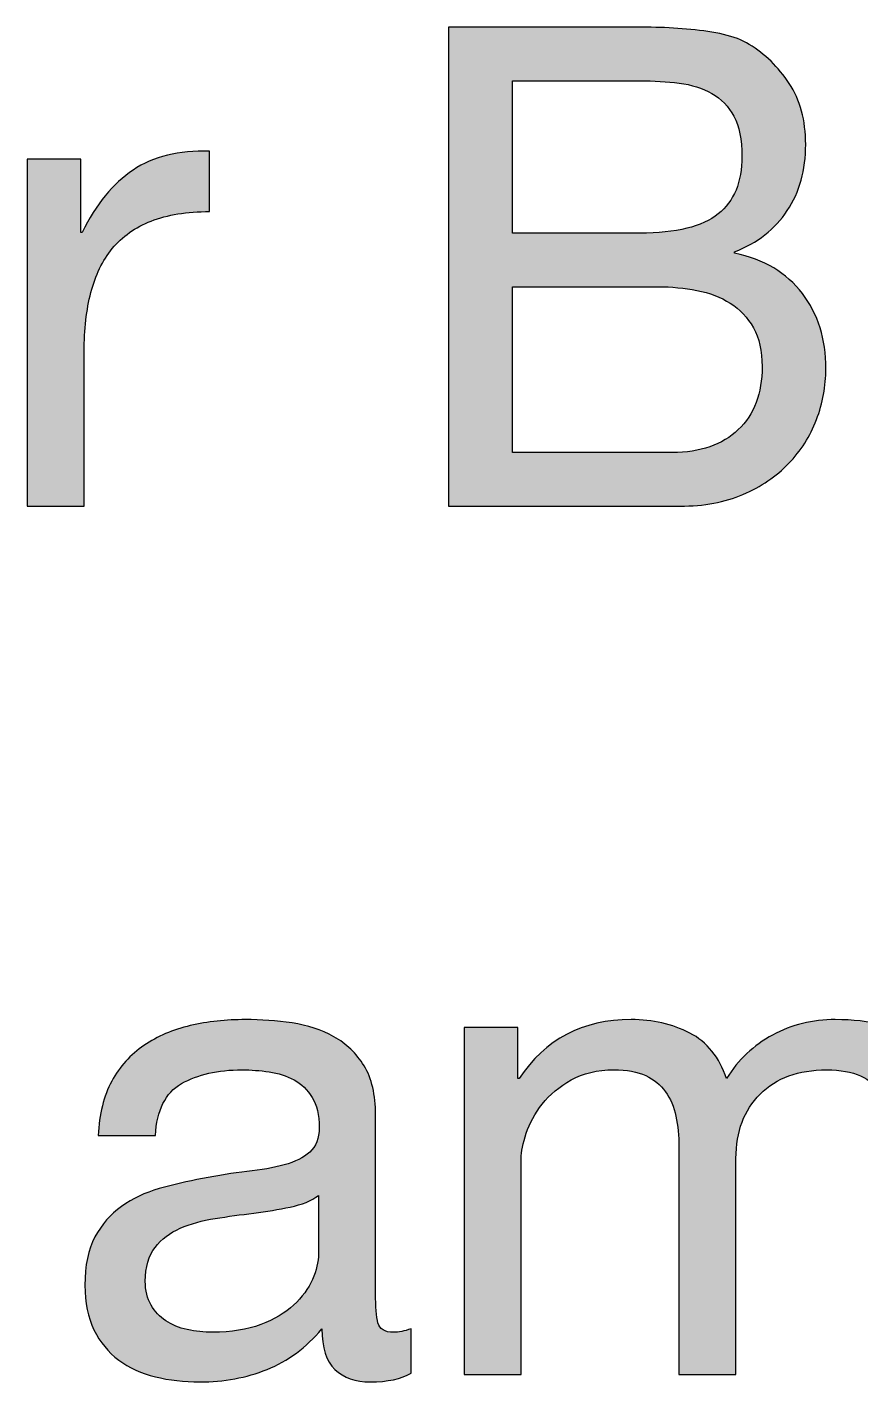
# Paper-space layout 'A3mask (portrait)' of a CAD drawing. Extents: x 0 to 277, y 0 to 394.
# Drawn here: x 198.042 to 200.55, y 28.99 to 33.067 of the extents above; entities that cross this region are included whole.
import ezdxf
from ezdxf.enums import TextEntityAlignment as Align

# ---------------------------------------------------------------- set-up
doc = ezdxf.new("R2010")
doc.units = 0
doc.layers.get('0').update_dxf_attribs({"linetype": 'CONTINUOUS'})
doc.layers.get('Defpoints').update_dxf_attribs({"linetype": 'CONTINUOUS'})
doc.layers.add('JPP_Mask', color=7, linetype='CONTINUOUS')
doc.styles.add('JPP', font='arial.ttf')

# ---------------------------------------------------------------- blocks, each defined once
blk = doc.blocks.new('A3mask (portrait)')
at = {"true_color": 0x004a91}
h = blk.add_hatch(color=154, dxfattribs=at)
edge = h.paths.add_edge_path(flags=16)
edge.add_spline(control_points=[(199.9822, 31.7867), (200.0671, 31.7867), (200.1334, 31.8096), (200.1812, 31.8554), (200.229, 31.9011), (200.2528, 31.9644), (200.2528, 32.0451), (200.2528, 32.0922), (200.244, 32.1312), (200.2266, 32.1622), (200.209, 32.1931), (200.1858, 32.2177), (200.1568, 32.2359), (200.1278, 32.2541), (200.0947, 32.2668), (200.0569, 32.2743), (200.0193, 32.2816), (199.9803, 32.2853), (199.94, 32.2853), (199.94, 32.2853), (199.5018, 32.2853), (199.5018, 32.2853), (199.5018, 32.2853), (199.5018, 31.7867), (199.5018, 31.7867), (199.5018, 31.7867), (199.9822, 31.7867), (199.9822, 31.7867)], knot_values=[0, 0, 0, 0, 1, 1, 1, 2, 2, 2, 3, 3, 3, 4, 4, 4, 5, 5, 5, 6, 6, 6, 7, 7, 7, 8, 8, 8, 9, 9, 9, 9], degree=3, periodic=0)
edge = h.paths.add_edge_path(flags=16)
edge.add_spline(control_points=[(199.8854, 32.4468), (199.9945, 32.4468), (200.0729, 32.466), (200.1206, 32.5044), (200.1682, 32.5427), (200.1923, 32.6003), (200.1923, 32.677), (200.1923, 32.7281), (200.1842, 32.7685), (200.168, 32.7981), (200.1517, 32.8277), (200.1297, 32.8506), (200.1014, 32.8668), (200.0731, 32.8829), (200.0404, 32.8933), (200.0035, 32.8981), (199.9664, 32.9027), (199.927, 32.9052), (199.8854, 32.9052), (199.8854, 32.9052), (199.5018, 32.9052), (199.5018, 32.9052), (199.5018, 32.9052), (199.5018, 32.4468), (199.5018, 32.4468), (199.5018, 32.4468), (199.8854, 32.4468), (199.8854, 32.4468)], knot_values=[0, 0, 0, 0, 1, 1, 1, 2, 2, 2, 3, 3, 3, 4, 4, 4, 5, 5, 5, 6, 6, 6, 7, 7, 7, 8, 8, 8, 9, 9, 9, 9], degree=3, periodic=0)
edge = h.paths.add_edge_path()
edge.add_spline(control_points=[(199.8328, 33.0666), (199.8639, 33.0666), (199.897, 33.0662), (199.9328, 33.0657), (199.9685, 33.065), (200.0037, 33.0629), (200.0388, 33.0595), (200.0738, 33.0562), (200.1065, 33.0512), (200.1366, 33.0444), (200.167, 33.0377), (200.1928, 33.0276), (200.2143, 33.0142), (200.2614, 32.9859), (200.3016, 32.9468), (200.3345, 32.897), (200.3674, 32.8473), (200.3839, 32.7861), (200.3839, 32.7133), (200.3839, 32.6366), (200.3656, 32.5703), (200.3285, 32.5144), (200.2914, 32.4587), (200.2387, 32.4173), (200.17, 32.3904), (200.17, 32.3904), (200.17, 32.3863), (200.17, 32.3863), (200.2589, 32.3674), (200.3268, 32.327), (200.3739, 32.2651), (200.421, 32.2032), (200.4447, 32.1279), (200.4447, 32.0391), (200.4447, 31.9865), (200.4352, 31.9354), (200.4164, 31.8856), (200.3973, 31.8358), (200.3695, 31.7917), (200.3324, 31.7533), (200.2955, 31.715), (200.2498, 31.6841), (200.1953, 31.6605), (200.1408, 31.6369), (200.0777, 31.6252), (200.0065, 31.6252), (200.0065, 31.6252), (199.31, 31.6252), (199.31, 31.6252), (199.31, 31.6252), (199.31, 33.0666), (199.31, 33.0666), (199.31, 33.0666), (199.8328, 33.0666), (199.8328, 33.0666)], knot_values=[0, 0, 0, 0, 1, 1, 1, 2, 2, 2, 3, 3, 3, 4, 4, 4, 5, 5, 5, 6, 6, 6, 7, 7, 7, 8, 8, 8, 9, 9, 9, 10, 10, 10, 11, 11, 11, 12, 12, 12, 13, 13, 13, 14, 14, 14, 15, 15, 15, 16, 16, 16, 17, 17, 17, 18, 18, 18, 18], degree=3, periodic=0)
h = blk.add_hatch(color=154, dxfattribs=at)
edge = h.paths.add_edge_path()
edge.add_spline(control_points=[(198.234, 32.2681), (198.2474, 32.32), (198.269, 32.364), (198.2985, 32.4004)], knot_values=[7, 7, 7, 7, 8, 8, 8, 8], degree=3, periodic=0)
edge.add_spline(control_points=[(198.2985, 32.4004), (198.3282, 32.4367), (198.3671, 32.4643), (198.4156, 32.4831)], knot_values=[6, 6, 6, 6, 7, 7, 7, 7], degree=3, periodic=0)
edge.add_spline(control_points=[(198.4156, 32.4831), (198.4641, 32.502), (198.5225, 32.5114), (198.5912, 32.5114)], knot_values=[5, 5, 5, 5, 6, 6, 6, 6], degree=3, periodic=0)
edge.add_spline(control_points=[(198.5912, 32.5114), (198.5912, 32.5114), (198.5912, 32.6932), (198.5912, 32.6932), (198.4984, 32.6958), (198.4216, 32.677), (198.3611, 32.6366)], knot_values=[3, 3, 3, 3, 4, 4, 4, 5, 5, 5, 5], degree=3, periodic=0)
edge.add_spline(control_points=[(198.3611, 32.6366), (198.3006, 32.5962), (198.2493, 32.5337), (198.2078, 32.4488)], knot_values=[2, 2, 2, 2, 3, 3, 3, 3], degree=3, periodic=0)
edge.add_spline(control_points=[(198.2078, 32.4488), (198.2078, 32.4488), (198.2036, 32.4488), (198.2036, 32.4488)], knot_values=[1.00001, 1.00001, 1.00001, 1.00001, 2, 2, 2, 2], degree=3, periodic=0)
edge.add_spline(control_points=[(198.2036, 32.4488), (198.2036, 32.4488), (198.2036, 32.5038), (198.2036, 32.5589)], knot_values=[0.5, 0.5, 0.5, 0.5, 1, 1, 1, 1], degree=3, periodic=0)
edge.add_spline(control_points=[(198.2036, 32.5589), (198.2036, 32.6139), (198.2036, 32.6689), (198.2036, 32.6689), (198.2036, 32.6689), (198.1935, 32.6689), (198.1784, 32.6689)], knot_values=[12.749965, 12.749965, 12.749965, 12.749965, 13.249965, 13.249965, 13.249965, 13.5, 13.5, 13.5, 13.5], degree=3, periodic=0)
edge.add_spline(control_points=[(198.1784, 32.6689), (198.1632, 32.6689), (198.1431, 32.6689), (198.1229, 32.6689)], knot_values=[12.49997, 12.49997, 12.49997, 12.49997, 12.749965, 12.749965, 12.749965, 12.749965], degree=3, periodic=0)
edge.add_spline(control_points=[(198.1229, 32.6689), (198.1128, 32.6689), (198.1027, 32.6689), (198.0932, 32.6689)], knot_values=[12.374973, 12.374973, 12.374973, 12.374973, 12.49997, 12.49997, 12.49997, 12.49997], degree=3, periodic=0)
edge.add_spline(control_points=[(198.0932, 32.6689), (198.0838, 32.6689), (198.075, 32.6689), (198.0674, 32.6689)], knot_values=[12.249975, 12.249975, 12.249975, 12.249975, 12.374973, 12.374973, 12.374973, 12.374973], degree=3, periodic=0)
edge.add_spline(control_points=[(198.0674, 32.6689), (198.0636, 32.6689), (198.0601, 32.6689), (198.0571, 32.6689)], knot_values=[12.187476, 12.187476, 12.187476, 12.187476, 12.249975, 12.249975, 12.249975, 12.249975], degree=3, periodic=0)
edge.add_spline(control_points=[(198.0571, 32.6689), (198.054, 32.6689), (198.0513, 32.6689), (198.0491, 32.6689)], knot_values=[12.124977, 12.124977, 12.124977, 12.124977, 12.187476, 12.187476, 12.187476, 12.187476], degree=3, periodic=0)
edge.add_spline(control_points=[(198.0491, 32.6689), (198.048, 32.6689), (198.047, 32.6689), (198.0462, 32.6689)], knot_values=[12.093728, 12.093728, 12.093728, 12.093728, 12.124977, 12.124977, 12.124977, 12.124977], degree=3, periodic=0)
edge.add_spline(control_points=[(198.0422, 32.6689), (198.0422, 32.6689), (198.0422, 32.6689), (198.0422, 32.6689), (198.0422, 32.6689), (198.0422, 32.6689), (198.0422, 32.6689)], knot_values=[11.99998, 11.99998, 11.99998, 11.99998, 12.001425, 12.001425, 12.001425, 12.001445, 12.001445, 12.001445, 12.001445], degree=3, periodic=0)
edge.add_spline(control_points=[(198.0422, 32.6689), (198.0422, 32.6689), (198.0422, 32.408), (198.0422, 32.147)], knot_values=[11.49999, 11.49999, 11.49999, 11.49999, 11.99998, 11.99998, 11.99998, 11.99998], degree=3, periodic=0)
edge.add_spline(control_points=[(198.0422, 32.147), (198.0422, 31.8861), (198.0422, 31.6252), (198.0422, 31.6252), (198.0422, 31.6252), (198.0422, 31.6252), (198.0422, 31.6252)], knot_values=[10.999023, 10.999023, 10.999023, 10.999023, 11.499013, 11.499013, 11.499013, 11.49999, 11.49999, 11.49999, 11.49999], degree=3, periodic=0)
edge.add_spline(control_points=[(198.0464, 31.6252), (198.0473, 31.6252), (198.0484, 31.6252), (198.0495, 31.6252)], knot_values=[10.875003, 10.875003, 10.875003, 10.875003, 10.906252, 10.906252, 10.906252, 10.906252], degree=3, periodic=0)
edge.add_spline(control_points=[(198.0495, 31.6252), (198.0519, 31.6252), (198.0547, 31.6252), (198.058, 31.6252)], knot_values=[10.812504, 10.812504, 10.812504, 10.812504, 10.875003, 10.875003, 10.875003, 10.875003], degree=3, periodic=0)
edge.add_spline(control_points=[(198.058, 31.6252), (198.0613, 31.6252), (198.065, 31.6252), (198.069, 31.6252)], knot_values=[10.750005, 10.750005, 10.750005, 10.750005, 10.812504, 10.812504, 10.812504, 10.812504], degree=3, periodic=0)
edge.add_spline(control_points=[(198.069, 31.6252), (198.077, 31.6252), (198.0864, 31.6252), (198.0965, 31.6252)], knot_values=[10.625008, 10.625008, 10.625008, 10.625008, 10.750005, 10.750005, 10.750005, 10.750005], degree=3, periodic=0)
edge.add_spline(control_points=[(198.0965, 31.6252), (198.1065, 31.6252), (198.1173, 31.6252), (198.128, 31.6252)], knot_values=[10.50001, 10.50001, 10.50001, 10.50001, 10.625008, 10.625008, 10.625008, 10.625008], degree=3, periodic=0)
edge.add_spline(control_points=[(198.128, 31.6252), (198.1494, 31.6252), (198.1709, 31.6252), (198.187, 31.6252)], knot_values=[10.250015, 10.250015, 10.250015, 10.250015, 10.50001, 10.50001, 10.50001, 10.50001], degree=3, periodic=0)
edge.add_spline(control_points=[(198.187, 31.6252), (198.2031, 31.6252), (198.2138, 31.6252), (198.2138, 31.6252), (198.2138, 31.6252), (198.2138, 31.6252), (198.2138, 31.6252)], knot_values=[9.999532, 9.999532, 9.999532, 9.999532, 10.249547, 10.249547, 10.249547, 10.250015, 10.250015, 10.250015, 10.250015], degree=3, periodic=0)
edge.add_spline(control_points=[(198.2138, 31.6281), (198.2138, 31.6288), (198.2138, 31.6295), (198.2138, 31.6304)], knot_values=[9.937521, 9.937521, 9.937521, 9.937521, 9.953146, 9.953146, 9.953146, 9.953146], degree=3, periodic=0)
edge.add_spline(control_points=[(198.2138, 31.6304), (198.2138, 31.6321), (198.2138, 31.6342), (198.2138, 31.6366)], knot_values=[9.906272, 9.906272, 9.906272, 9.906272, 9.937521, 9.937521, 9.937521, 9.937521], degree=3, periodic=0)
edge.add_spline(control_points=[(198.2138, 31.6366), (198.2138, 31.6391), (198.2138, 31.6419), (198.2138, 31.6451)], knot_values=[9.875022, 9.875022, 9.875022, 9.875022, 9.906272, 9.906272, 9.906272, 9.906272], degree=3, periodic=0)
edge.add_spline(control_points=[(198.2138, 31.6451), (198.2138, 31.6515), (198.2138, 31.6592), (198.2138, 31.668)], knot_values=[9.812524, 9.812524, 9.812524, 9.812524, 9.875022, 9.875022, 9.875022, 9.875022], degree=3, periodic=0)
edge.add_spline(control_points=[(198.2138, 31.668), (198.2138, 31.6768), (198.2138, 31.6868), (198.2138, 31.6977)], knot_values=[9.750025, 9.750025, 9.750025, 9.750025, 9.812524, 9.812524, 9.812524, 9.812524], degree=3, periodic=0)
edge.add_spline(control_points=[(198.2138, 31.6977), (198.2138, 31.7195), (198.2138, 31.7449), (198.2138, 31.7721)], knot_values=[9.625027, 9.625027, 9.625027, 9.625027, 9.750025, 9.750025, 9.750025, 9.750025], degree=3, periodic=0)
edge.add_spline(control_points=[(198.2138, 31.7721), (198.2138, 31.7993), (198.2138, 31.8283), (198.2138, 31.8573)], knot_values=[9.50003, 9.50003, 9.50003, 9.50003, 9.625027, 9.625027, 9.625027, 9.625027], degree=3, periodic=0)
edge.add_spline(control_points=[(198.2138, 31.8573), (198.2138, 31.9154), (198.2138, 31.9734), (198.2138, 32.0169)], knot_values=[9.250035, 9.250035, 9.250035, 9.250035, 9.50003, 9.50003, 9.50003, 9.50003], degree=3, periodic=0)
edge.add_spline(control_points=[(198.2138, 32.0169), (198.2138, 32.0605), (198.2138, 32.0895), (198.2138, 32.0895), (198.2138, 32.1568), (198.2205, 32.2164), (198.234, 32.2681)], knot_values=[8, 8, 8, 8, 8.250035, 8.250035, 8.250035, 9.250035, 9.250035, 9.250035, 9.250035], degree=3, periodic=0)
h = blk.add_hatch(color=154, dxfattribs=at)
edge = h.paths.add_edge_path(flags=16)
edge.add_spline(control_points=[(198.8338, 29.5163), (198.7988, 29.5089), (198.7621, 29.5029), (198.7236, 29.498), (198.6854, 29.4934), (198.6466, 29.488), (198.6077, 29.482), (198.5687, 29.476), (198.5337, 29.466), (198.5026, 29.4525), (198.4717, 29.4391), (198.4465, 29.4201), (198.427, 29.395), (198.4075, 29.3702), (198.3977, 29.3361), (198.3977, 29.2932), (198.3977, 29.2649), (198.4033, 29.241), (198.4149, 29.2215), (198.4263, 29.202), (198.4411, 29.1863), (198.4592, 29.174), (198.4775, 29.1619), (198.4989, 29.1531), (198.5239, 29.1478), (198.5487, 29.1424), (198.574, 29.1396), (198.5995, 29.1396), (198.6561, 29.1396), (198.7046, 29.1475), (198.745, 29.1628), (198.7853, 29.1784), (198.8183, 29.1979), (198.8438, 29.2215), (198.8693, 29.2449), (198.8883, 29.2707), (198.9004, 29.2983), (198.9124, 29.3257), (198.9185, 29.3516), (198.9185, 29.376), (198.9185, 29.376), (198.9185, 29.5516), (198.9185, 29.5516), (198.8969, 29.5353), (198.8688, 29.5235), (198.8338, 29.5163)], knot_values=[0, 0, 0, 0, 1, 1, 1, 2, 2, 2, 3, 3, 3, 4, 4, 4, 5, 5, 5, 6, 6, 6, 7, 7, 7, 8, 8, 8, 9, 9, 9, 10, 10, 10, 11, 11, 11, 12, 12, 12, 13, 13, 13, 14, 14, 14, 15, 15, 15, 15], degree=3, periodic=0)
edge = h.paths.add_edge_path()
edge.add_spline(control_points=[(199.0741, 28.9903), (199.0296, 28.9903), (198.9943, 29.0028), (198.9681, 29.0276), (198.9417, 29.0527), (198.9287, 29.0932), (198.9287, 29.1498), (198.8816, 29.0932), (198.8266, 29.0527), (198.764, 29.0276), (198.7016, 29.0028), (198.6339, 28.9903), (198.5613, 28.9903), (198.5142, 28.9903), (198.4696, 28.9954), (198.4279, 29.0056), (198.3861, 29.0155), (198.3495, 29.0325), (198.318, 29.0559), (198.2862, 29.0796), (198.2614, 29.1097), (198.2433, 29.1468), (198.2252, 29.1837), (198.2159, 29.2285), (198.2159, 29.2811), (198.2159, 29.3403), (198.2261, 29.3887), (198.2463, 29.4263), (198.2665, 29.4641), (198.2929, 29.4947), (198.3261, 29.5182), (198.359, 29.5418), (198.3966, 29.5597), (198.439, 29.5717), (198.4815, 29.5838), (198.5249, 29.594), (198.5694, 29.6021), (198.6165, 29.6114), (198.6612, 29.6186), (198.7035, 29.6232), (198.7459, 29.6279), (198.7832, 29.6346), (198.8155, 29.6434), (198.848, 29.6522), (198.8735, 29.665), (198.8923, 29.6817), (198.911, 29.6986), (198.9206, 29.7232), (198.9206, 29.7555), (198.9206, 29.793), (198.9136, 29.8234), (198.8994, 29.8464), (198.8853, 29.8691), (198.867, 29.8867), (198.8449, 29.8988), (198.8227, 29.9109), (198.7976, 29.919), (198.7703, 29.9231), (198.7426, 29.9271), (198.7153, 29.9292), (198.6884, 29.9292), (198.6158, 29.9292), (198.5552, 29.9153), (198.5068, 29.8877), (198.4583, 29.8601), (198.4321, 29.8079), (198.4279, 29.7313), (198.4279, 29.7313), (198.2563, 29.7313), (198.2563, 29.7313), (198.259, 29.7958), (198.2725, 29.8503), (198.2968, 29.8948), (198.321, 29.9392), (198.3532, 29.9751), (198.3936, 30.0027), (198.4339, 30.0303), (198.4806, 30.0503), (198.533, 30.0623), (198.5854, 30.0744), (198.6406, 30.0804), (198.6986, 30.0804), (198.7457, 30.0804), (198.7923, 30.0772), (198.8389, 30.0704), (198.8853, 30.0637), (198.9273, 30.0498), (198.9651, 30.0289), (199.0027, 30.008), (199.0328, 29.9788), (199.0558, 29.9412), (199.0787, 29.9034), (199.0901, 29.8545), (199.0901, 29.7937), (199.0901, 29.7937), (199.0901, 29.2568), (199.0901, 29.2568), (199.0901, 29.2164), (199.0924, 29.1867), (199.0973, 29.1679), (199.1019, 29.1491), (199.1177, 29.1396), (199.1446, 29.1396), (199.1595, 29.1396), (199.1769, 29.1431), (199.197, 29.1498), (199.197, 29.1498), (199.197, 29.0165), (199.197, 29.0165), (199.1676, 28.9991), (199.1265, 28.9903), (199.0741, 28.9903)], knot_values=[0, 0, 0, 0, 1, 1, 1, 2, 2, 2, 3, 3, 3, 4, 4, 4, 5, 5, 5, 6, 6, 6, 7, 7, 7, 8, 8, 8, 9, 9, 9, 10, 10, 10, 11, 11, 11, 12, 12, 12, 13, 13, 13, 14, 14, 14, 15, 15, 15, 16, 16, 16, 17, 17, 17, 18, 18, 18, 19, 19, 19, 20, 20, 20, 21, 21, 21, 22, 22, 22, 23, 23, 23, 24, 24, 24, 25, 25, 25, 26, 26, 26, 27, 27, 27, 28, 28, 28, 29, 29, 29, 30, 30, 30, 31, 31, 31, 32, 32, 32, 33, 33, 33, 34, 34, 34, 35, 35, 35, 36, 36, 36, 37, 37, 37, 37], degree=3, periodic=0)
h = blk.add_hatch(color=154, dxfattribs=at)
edge = h.paths.add_edge_path()
edge.add_spline(control_points=[(199.5433, 29.7383), (199.5535, 29.7687), (199.5695, 29.7979), (199.5918, 29.8262), (199.6141, 29.8545), (199.6431, 29.8786), (199.6786, 29.8988)], knot_values=[28, 28, 28, 28, 29, 29, 29, 30, 30, 30, 30], degree=3, periodic=0)
edge.add_spline(control_points=[(199.6786, 29.8988), (199.7143, 29.919), (199.7569, 29.9292), (199.8068, 29.9292)], knot_values=[27, 27, 27, 27, 28, 28, 28, 28], degree=3, periodic=0)
edge.add_spline(control_points=[(199.8068, 29.9292), (199.8458, 29.9292), (199.8778, 29.9234), (199.9026, 29.912)], knot_values=[26, 26, 26, 26, 27, 27, 27, 27], degree=3, periodic=0)
edge.add_spline(control_points=[(199.9026, 29.912), (199.9277, 29.9004), (199.9474, 29.8844), (199.9622, 29.8635), (199.9771, 29.8427), (199.9875, 29.8181), (199.9935, 29.7898), (199.9996, 29.7615), (200.0026, 29.7306), (200.0026, 29.697)], knot_values=[23, 23, 23, 23, 24, 24, 24, 25, 25, 25, 26, 26, 26, 26], degree=3, periodic=0)
edge.add_spline(control_points=[(200.0026, 29.697), (200.0026, 29.697), (200.0026, 29.0125), (200.0026, 29.0125), (200.0026, 29.0125), (200.0455, 29.0125), (200.0884, 29.0125)], knot_values=[21.5, 21.5, 21.5, 21.5, 22.5, 22.5, 22.5, 23, 23, 23, 23], degree=3, periodic=0)
edge.add_spline(control_points=[(200.0884, 29.0125), (200.1313, 29.0125), (200.1742, 29.0125), (200.1742, 29.0125), (200.1742, 29.0125), (200.1742, 29.1751), (200.1742, 29.3376)], knot_values=[20.5, 20.5, 20.5, 20.5, 21, 21, 21, 21.5, 21.5, 21.5, 21.5], degree=3, periodic=0)
edge.add_spline(control_points=[(200.1742, 29.3376), (200.1742, 29.5001), (200.1742, 29.6627), (200.1742, 29.6627), (200.1742, 29.7434), (200.1986, 29.8079), (200.247, 29.8563)], knot_values=[19, 19, 19, 19, 19.5, 19.5, 19.5, 20.5, 20.5, 20.5, 20.5], degree=3, periodic=0)
edge.add_spline(control_points=[(200.247, 29.8563), (200.2953, 29.9048), (200.3621, 29.9292), (200.4468, 29.9292)], knot_values=[18, 18, 18, 18, 19, 19, 19, 19], degree=3, periodic=0)
edge.add_spline(control_points=[(200.4468, 29.9292), (200.4885, 29.9292), (200.5226, 29.9231), (200.5488, 29.9109)], knot_values=[17, 17, 17, 17, 18, 18, 18, 18], degree=3, periodic=0)
edge.add_spline(control_points=[(200.5488, 29.9109), (200.575, 29.8988), (200.5954, 29.8823), (200.6103, 29.8614), (200.6251, 29.8406), (200.6353, 29.816), (200.6407, 29.7877), (200.646, 29.7594), (200.6488, 29.7292), (200.6488, 29.697)], knot_values=[14, 14, 14, 14, 15, 15, 15, 16, 16, 16, 17, 17, 17, 17], degree=3, periodic=0)
edge.add_spline(control_points=[(200.6488, 29.697), (200.6488, 29.697), (200.6488, 29.0125), (200.6488, 29.0125), (200.6488, 29.0125), (200.6916, 29.0125), (200.7345, 29.0125)], knot_values=[12.5, 12.5, 12.5, 12.5, 13.5, 13.5, 13.5, 14, 14, 14, 14], degree=3, periodic=0)
edge.add_spline(control_points=[(200.7345, 29.0125), (200.7773, 29.0125), (200.8202, 29.0125), (200.8202, 29.0125), (200.8202, 29.0125), (200.8202, 29.2038), (200.8202, 29.3951)], knot_values=[11.5, 11.5, 11.5, 11.5, 12, 12, 12, 12.5, 12.5, 12.5, 12.5], degree=3, periodic=0)
edge.add_spline(control_points=[(200.8202, 29.3951), (200.8202, 29.5864), (200.8202, 29.7777), (200.8202, 29.7777), (200.8202, 29.8315), (200.8118, 29.8777), (200.7951, 29.916)], knot_values=[10, 10, 10, 10, 10.5, 10.5, 10.5, 11.5, 11.5, 11.5, 11.5], degree=3, periodic=0)
edge.add_spline(control_points=[(200.7951, 29.916), (200.7782, 29.9542), (200.7548, 29.9855), (200.7244, 30.0099)], knot_values=[9, 9, 9, 9, 10, 10, 10, 10], degree=3, periodic=0)
edge.add_spline(control_points=[(200.7244, 30.0099), (200.694, 30.034), (200.6578, 30.0519), (200.6154, 30.0632)], knot_values=[8, 8, 8, 8, 9, 9, 9, 9], degree=3, periodic=0)
edge.add_spline(control_points=[(200.6154, 30.0632), (200.5729, 30.0748), (200.5256, 30.0804), (200.473, 30.0804)], knot_values=[7, 7, 7, 7, 8, 8, 8, 8], degree=3, periodic=0)
edge.add_spline(control_points=[(200.473, 30.0804), (200.4043, 30.0804), (200.3415, 30.0651), (200.2844, 30.034)], knot_values=[6, 6, 6, 6, 7, 7, 7, 7], degree=3, periodic=0)
edge.add_spline(control_points=[(200.2844, 30.034), (200.2271, 30.0032), (200.1809, 29.9593), (200.1459, 29.9027)], knot_values=[5, 5, 5, 5, 6, 6, 6, 6], degree=3, periodic=0)
edge.add_spline(control_points=[(200.1459, 29.9027), (200.1243, 29.9674), (200.0875, 30.0131), (200.0351, 30.04)], knot_values=[4, 4, 4, 4, 5, 5, 5, 5], degree=3, periodic=0)
edge.add_spline(control_points=[(200.0351, 30.04), (199.9824, 30.067), (199.9239, 30.0804), (199.8592, 30.0804)], knot_values=[3, 3, 3, 3, 4, 4, 4, 4], degree=3, periodic=0)
edge.add_spline(control_points=[(199.8592, 30.0804), (199.7126, 30.0804), (199.6002, 30.0213), (199.5222, 29.9027)], knot_values=[2, 2, 2, 2, 3, 3, 3, 3], degree=3, periodic=0)
edge.add_spline(control_points=[(199.518, 29.9027), (199.518, 29.9027), (199.518, 29.9411), (199.518, 29.9795)], knot_values=[0.5, 0.5, 0.5, 0.5, 1, 1, 1, 1], degree=3, periodic=0)
edge.add_spline(control_points=[(199.518, 29.9795), (199.518, 30.0179), (199.518, 30.0563), (199.518, 30.0563), (199.518, 30.0563), (199.508, 30.0563), (199.4928, 30.0563)], knot_values=[34.749965, 34.749965, 34.749965, 34.749965, 35.249965, 35.249965, 35.249965, 35.5, 35.5, 35.5, 35.5], degree=3, periodic=0)
edge.add_spline(control_points=[(199.4928, 30.0563), (199.4777, 30.0563), (199.4575, 30.0563), (199.4373, 30.0563)], knot_values=[34.49997, 34.49997, 34.49997, 34.49997, 34.749965, 34.749965, 34.749965, 34.749965], degree=3, periodic=0)
edge.add_spline(control_points=[(199.4373, 30.0563), (199.4272, 30.0563), (199.4171, 30.0563), (199.4077, 30.0563)], knot_values=[34.374972, 34.374972, 34.374972, 34.374972, 34.49997, 34.49997, 34.49997, 34.49997], degree=3, periodic=0)
edge.add_spline(control_points=[(199.4077, 30.0563), (199.3982, 30.0563), (199.3894, 30.0563), (199.3818, 30.0563)], knot_values=[34.249975, 34.249975, 34.249975, 34.249975, 34.374973, 34.374973, 34.374973, 34.374973], degree=3, periodic=0)
edge.add_spline(control_points=[(199.3818, 30.0563), (199.378, 30.0563), (199.3746, 30.0563), (199.3715, 30.0563)], knot_values=[34.187476, 34.187476, 34.187476, 34.187476, 34.249975, 34.249975, 34.249975, 34.249975], degree=3, periodic=0)
edge.add_spline(control_points=[(199.3715, 30.0563), (199.3684, 30.0563), (199.3658, 30.0563), (199.3635, 30.0563)], knot_values=[34.124977, 34.124977, 34.124977, 34.124977, 34.187476, 34.187476, 34.187476, 34.187476], degree=3, periodic=0)
edge.add_spline(control_points=[(199.3566, 30.0563), (199.3566, 30.0563), (199.3566, 30.0563), (199.3566, 30.0563), (199.3566, 30.0563), (199.3566, 30.0563), (199.3566, 30.0563)], knot_values=[33.99998, 33.99998, 33.99998, 33.99998, 34.001425, 34.001425, 34.001425, 34.001445, 34.001445, 34.001445, 34.001445], degree=3, periodic=0)
edge.add_spline(control_points=[(199.3566, 30.0563), (199.3566, 30.0563), (199.3566, 29.7953), (199.3566, 29.5344)], knot_values=[33.49999, 33.49999, 33.49999, 33.49999, 33.99998, 33.99998, 33.99998, 33.99998], degree=3, periodic=0)
edge.add_spline(control_points=[(199.3566, 29.5344), (199.3566, 29.2735), (199.3566, 29.0125), (199.3566, 29.0125), (199.3566, 29.0125), (199.3566, 29.0125), (199.3566, 29.0125)], knot_values=[32.999023, 32.999023, 32.999023, 32.999023, 33.499013, 33.499013, 33.499013, 33.49999, 33.49999, 33.49999, 33.49999], degree=3, periodic=0)
edge.add_spline(control_points=[(199.3609, 29.0125), (199.3618, 29.0125), (199.3628, 29.0125), (199.364, 29.0125)], knot_values=[32.875002, 32.875002, 32.875002, 32.875002, 32.906252, 32.906252, 32.906252, 32.906252], degree=3, periodic=0)
edge.add_spline(control_points=[(199.364, 29.0125), (199.3663, 29.0125), (199.3692, 29.0125), (199.3724, 29.0125)], knot_values=[32.812504, 32.812504, 32.812504, 32.812504, 32.875002, 32.875002, 32.875002, 32.875002], degree=3, periodic=0)
edge.add_spline(control_points=[(199.3724, 29.0125), (199.3757, 29.0125), (199.3794, 29.0125), (199.3834, 29.0125)], knot_values=[32.750005, 32.750005, 32.750005, 32.750005, 32.812504, 32.812504, 32.812504, 32.812504], degree=3, periodic=0)
edge.add_spline(control_points=[(199.3834, 29.0125), (199.3915, 29.0125), (199.4009, 29.0125), (199.4109, 29.0125)], knot_values=[32.625008, 32.625008, 32.625008, 32.625008, 32.750005, 32.750005, 32.750005, 32.750005], degree=3, periodic=0)
edge.add_spline(control_points=[(199.4109, 29.0125), (199.421, 29.0125), (199.4317, 29.0125), (199.4424, 29.0125)], knot_values=[32.50001, 32.50001, 32.50001, 32.50001, 32.625008, 32.625008, 32.625008, 32.625008], degree=3, periodic=0)
edge.add_spline(control_points=[(199.4424, 29.0125), (199.4639, 29.0125), (199.4853, 29.0125), (199.5014, 29.0125)], knot_values=[32.250015, 32.250015, 32.250015, 32.250015, 32.50001, 32.50001, 32.50001, 32.50001], degree=3, periodic=0)
edge.add_spline(control_points=[(199.5014, 29.0125), (199.5175, 29.0125), (199.5282, 29.0125), (199.5282, 29.0125), (199.5282, 29.0125), (199.5282, 29.0125), (199.5282, 29.0125)], knot_values=[31.999532, 31.999532, 31.999532, 31.999532, 32.249547, 32.249547, 32.249547, 32.250015, 32.250015, 32.250015, 32.250015], degree=3, periodic=0)
edge.add_spline(control_points=[(199.5282, 29.0125), (199.5282, 29.0125), (199.5282, 29.0125), (199.5282, 29.0125)], knot_values=[31.999288, 31.999288, 31.999288, 31.999288, 31.999532, 31.999532, 31.999532, 31.999532], degree=3, periodic=0)
edge.add_spline(control_points=[(199.5282, 29.0167), (199.5282, 29.0176), (199.5282, 29.0186), (199.5282, 29.0198)], knot_values=[31.937521, 31.937521, 31.937521, 31.937521, 31.953146, 31.953146, 31.953146, 31.953146], degree=3, periodic=0)
edge.add_spline(control_points=[(199.5282, 29.0198), (199.5282, 29.0222), (199.5282, 29.0251), (199.5282, 29.0286)], knot_values=[31.906272, 31.906272, 31.906272, 31.906272, 31.937521, 31.937521, 31.937521, 31.937521], degree=3, periodic=0)
edge.add_spline(control_points=[(199.5282, 29.0286), (199.5282, 29.032), (199.5282, 29.036), (199.5282, 29.0405)], knot_values=[31.875022, 31.875022, 31.875022, 31.875022, 31.906272, 31.906272, 31.906272, 31.906272], degree=3, periodic=0)
edge.add_spline(control_points=[(199.5282, 29.0405), (199.5282, 29.0493), (199.5282, 29.0601), (199.5282, 29.0725)], knot_values=[31.812524, 31.812524, 31.812524, 31.812524, 31.875022, 31.875022, 31.875022, 31.875022], degree=3, periodic=0)
edge.add_spline(control_points=[(199.5282, 29.0725), (199.5282, 29.0849), (199.5282, 29.0989), (199.5282, 29.1141)], knot_values=[31.750025, 31.750025, 31.750025, 31.750025, 31.812524, 31.812524, 31.812524, 31.812524], degree=3, periodic=0)
edge.add_spline(control_points=[(199.5282, 29.1141), (199.5282, 29.1446), (199.5282, 29.1801), (199.5282, 29.2182)], knot_values=[31.625028, 31.625028, 31.625028, 31.625028, 31.750025, 31.750025, 31.750025, 31.750025], degree=3, periodic=0)
edge.add_spline(control_points=[(199.5282, 29.2182), (199.5282, 29.2563), (199.5282, 29.2969), (199.5282, 29.3376)], knot_values=[31.50003, 31.50003, 31.50003, 31.50003, 31.625028, 31.625028, 31.625028, 31.625028], degree=3, periodic=0)
edge.add_spline(control_points=[(199.5282, 29.3376), (199.5282, 29.4188), (199.5282, 29.5001), (199.5282, 29.5611)], knot_values=[31.250035, 31.250035, 31.250035, 31.250035, 31.50003, 31.50003, 31.50003, 31.50003], degree=3, periodic=0)
edge.add_spline(control_points=[(199.5282, 29.5611), (199.5282, 29.622), (199.5282, 29.6627), (199.5282, 29.6627), (199.5282, 29.6829), (199.5334, 29.7081), (199.5433, 29.7383)], knot_values=[30, 30, 30, 30, 30.250035, 30.250035, 30.250035, 31.250035, 31.250035, 31.250035, 31.250035], degree=3, periodic=0)
at = {"layer": 'Defpoints', "color": 154, "true_color": 0x004a91}
for points, knots in [([(199.8328, 33.0666), (199.8639, 33.0666), (199.897, 33.0662), (199.9328, 33.0657), (199.9685, 33.065), (200.0037, 33.0629), (200.0388, 33.0595), (200.0738, 33.0562), (200.1065, 33.0512), (200.1366, 33.0444), (200.167, 33.0377), (200.1928, 33.0276), (200.2143, 33.0142), (200.2614, 32.9859), (200.3016, 32.9468), (200.3345, 32.897), (200.3674, 32.8473), (200.3839, 32.7861), (200.3839, 32.7133), (200.3839, 32.6366), (200.3656, 32.5703), (200.3285, 32.5144), (200.2914, 32.4587), (200.2387, 32.4173), (200.17, 32.3904), (200.17, 32.3904), (200.17, 32.3863), (200.17, 32.3863), (200.2589, 32.3674), (200.3268, 32.327), (200.3739, 32.2651), (200.421, 32.2032), (200.4447, 32.1279), (200.4447, 32.0391), (200.4447, 31.9865), (200.4352, 31.9354), (200.4164, 31.8856), (200.3973, 31.8358), (200.3695, 31.7917), (200.3324, 31.7533), (200.2955, 31.715), (200.2498, 31.6841), (200.1953, 31.6605), (200.1408, 31.6369), (200.0777, 31.6252), (200.0065, 31.6252), (200.0065, 31.6252), (199.31, 31.6252), (199.31, 31.6252), (199.31, 31.6252), (199.31, 33.0666), (199.31, 33.0666), (199.31, 33.0666), (199.8328, 33.0666), (199.8328, 33.0666)], [0, 0, 0, 0, 1, 1, 1, 2, 2, 2, 3, 3, 3, 4, 4, 4, 5, 5, 5, 6, 6, 6, 7, 7, 7, 8, 8, 8, 9, 9, 9, 10, 10, 10, 11, 11, 11, 12, 12, 12, 13, 13, 13, 14, 14, 14, 15, 15, 15, 16, 16, 16, 17, 17, 17, 18, 18, 18, 18]), ([(199.8854, 32.4468), (199.9945, 32.4468), (200.0729, 32.466), (200.1206, 32.5044), (200.1682, 32.5427), (200.1923, 32.6003), (200.1923, 32.677), (200.1923, 32.7281), (200.1842, 32.7685), (200.168, 32.7981), (200.1517, 32.8277), (200.1297, 32.8506), (200.1014, 32.8668), (200.0731, 32.8829), (200.0404, 32.8933), (200.0035, 32.8981), (199.9664, 32.9027), (199.927, 32.9052), (199.8854, 32.9052), (199.8854, 32.9052), (199.5018, 32.9052), (199.5018, 32.9052), (199.5018, 32.9052), (199.5018, 32.4468), (199.5018, 32.4468), (199.5018, 32.4468), (199.8854, 32.4468), (199.8854, 32.4468)], [0, 0, 0, 0, 1, 1, 1, 2, 2, 2, 3, 3, 3, 4, 4, 4, 5, 5, 5, 6, 6, 6, 7, 7, 7, 8, 8, 8, 9, 9, 9, 9]), ([(198.2036, 32.6689), (198.2036, 32.6689), (198.2036, 32.4488), (198.2036, 32.4488), (198.2036, 32.4488), (198.2078, 32.4488), (198.2078, 32.4488), (198.2493, 32.5337), (198.3006, 32.5962), (198.3611, 32.6366), (198.4216, 32.677), (198.4984, 32.6958), (198.5912, 32.6932), (198.5912, 32.6932), (198.5912, 32.5114), (198.5912, 32.5114), (198.5225, 32.5114), (198.4641, 32.502), (198.4156, 32.4831), (198.3671, 32.4643), (198.3282, 32.4367), (198.2985, 32.4004), (198.269, 32.364), (198.2474, 32.32), (198.234, 32.2681), (198.2205, 32.2164), (198.2138, 32.1568), (198.2138, 32.0895), (198.2138, 32.0895), (198.2138, 31.6252), (198.2138, 31.6252), (198.2138, 31.6252), (198.0422, 31.6252), (198.0422, 31.6252), (198.0422, 31.6252), (198.0422, 32.6689), (198.0422, 32.6689), (198.0422, 32.6689), (198.2036, 32.6689), (198.2036, 32.6689)], [0, 0, 0, 0, 1, 1, 1, 2, 2, 2, 3, 3, 3, 4, 4, 4, 5, 5, 5, 6, 6, 6, 7, 7, 7, 8, 8, 8, 9, 9, 9, 10, 10, 10, 11, 11, 11, 12, 12, 12, 13, 13, 13, 13]), ([(199.9822, 31.7867), (200.0671, 31.7867), (200.1334, 31.8096), (200.1812, 31.8554), (200.229, 31.9011), (200.2528, 31.9644), (200.2528, 32.0451), (200.2528, 32.0922), (200.244, 32.1312), (200.2266, 32.1622), (200.209, 32.1931), (200.1858, 32.2177), (200.1568, 32.2359), (200.1278, 32.2541), (200.0947, 32.2668), (200.0569, 32.2743), (200.0193, 32.2816), (199.9803, 32.2853), (199.94, 32.2853), (199.94, 32.2853), (199.5018, 32.2853), (199.5018, 32.2853), (199.5018, 32.2853), (199.5018, 31.7867), (199.5018, 31.7867), (199.5018, 31.7867), (199.9822, 31.7867), (199.9822, 31.7867)], [0, 0, 0, 0, 1, 1, 1, 2, 2, 2, 3, 3, 3, 4, 4, 4, 5, 5, 5, 6, 6, 6, 7, 7, 7, 8, 8, 8, 9, 9, 9, 9]), ([(199.0741, 28.9903), (199.0296, 28.9903), (198.9943, 29.0028), (198.9681, 29.0276), (198.9417, 29.0527), (198.9287, 29.0932), (198.9287, 29.1498), (198.8816, 29.0932), (198.8266, 29.0527), (198.764, 29.0276), (198.7016, 29.0028), (198.6339, 28.9903), (198.5613, 28.9903), (198.5142, 28.9903), (198.4696, 28.9954), (198.4279, 29.0056), (198.3861, 29.0155), (198.3495, 29.0325), (198.318, 29.0559), (198.2862, 29.0796), (198.2614, 29.1097), (198.2433, 29.1468), (198.2252, 29.1837), (198.2159, 29.2285), (198.2159, 29.2811), (198.2159, 29.3403), (198.2261, 29.3887), (198.2463, 29.4263), (198.2665, 29.4641), (198.2929, 29.4947), (198.3261, 29.5182), (198.359, 29.5418), (198.3966, 29.5597), (198.439, 29.5717), (198.4815, 29.5838), (198.5249, 29.594), (198.5694, 29.6021), (198.6165, 29.6114), (198.6612, 29.6186), (198.7035, 29.6232), (198.7459, 29.6279), (198.7832, 29.6346), (198.8155, 29.6434), (198.848, 29.6522), (198.8735, 29.665), (198.8923, 29.6817), (198.911, 29.6986), (198.9206, 29.7232), (198.9206, 29.7555), (198.9206, 29.793), (198.9136, 29.8234), (198.8994, 29.8464), (198.8853, 29.8691), (198.867, 29.8867), (198.8449, 29.8988), (198.8227, 29.9109), (198.7976, 29.919), (198.7703, 29.9231), (198.7426, 29.9271), (198.7153, 29.9292), (198.6884, 29.9292), (198.6158, 29.9292), (198.5552, 29.9153), (198.5068, 29.8877), (198.4583, 29.8601), (198.4321, 29.8079), (198.4279, 29.7313), (198.4279, 29.7313), (198.2563, 29.7313), (198.2563, 29.7313), (198.259, 29.7958), (198.2725, 29.8503), (198.2968, 29.8948), (198.321, 29.9392), (198.3532, 29.9751), (198.3936, 30.0027), (198.4339, 30.0303), (198.4806, 30.0503), (198.533, 30.0623), (198.5854, 30.0744), (198.6406, 30.0804), (198.6986, 30.0804), (198.7457, 30.0804), (198.7923, 30.0772), (198.8389, 30.0704), (198.8853, 30.0637), (198.9273, 30.0498), (198.9651, 30.0289), (199.0027, 30.008), (199.0328, 29.9788), (199.0558, 29.9412), (199.0787, 29.9034), (199.0901, 29.8545), (199.0901, 29.7937), (199.0901, 29.7937), (199.0901, 29.2568), (199.0901, 29.2568), (199.0901, 29.2164), (199.0924, 29.1867), (199.0973, 29.1679), (199.1019, 29.1491), (199.1177, 29.1396), (199.1446, 29.1396), (199.1595, 29.1396), (199.1769, 29.1431), (199.197, 29.1498), (199.197, 29.1498), (199.197, 29.0165), (199.197, 29.0165), (199.1676, 28.9991), (199.1265, 28.9903), (199.0741, 28.9903)], [0, 0, 0, 0, 1, 1, 1, 2, 2, 2, 3, 3, 3, 4, 4, 4, 5, 5, 5, 6, 6, 6, 7, 7, 7, 8, 8, 8, 9, 9, 9, 10, 10, 10, 11, 11, 11, 12, 12, 12, 13, 13, 13, 14, 14, 14, 15, 15, 15, 16, 16, 16, 17, 17, 17, 18, 18, 18, 19, 19, 19, 20, 20, 20, 21, 21, 21, 22, 22, 22, 23, 23, 23, 24, 24, 24, 25, 25, 25, 26, 26, 26, 27, 27, 27, 28, 28, 28, 29, 29, 29, 30, 30, 30, 31, 31, 31, 32, 32, 32, 33, 33, 33, 34, 34, 34, 35, 35, 35, 36, 36, 36, 37, 37, 37, 37]), ([(199.518, 30.0563), (199.518, 30.0563), (199.518, 29.9027), (199.518, 29.9027), (199.518, 29.9027), (199.5222, 29.9027), (199.5222, 29.9027), (199.6002, 30.0213), (199.7126, 30.0804), (199.8592, 30.0804), (199.9239, 30.0804), (199.9824, 30.067), (200.0351, 30.04), (200.0875, 30.0131), (200.1243, 29.9674), (200.1459, 29.9027), (200.1809, 29.9593), (200.2271, 30.0032), (200.2844, 30.034), (200.3415, 30.0651), (200.4043, 30.0804), (200.473, 30.0804), (200.5256, 30.0804), (200.5729, 30.0748), (200.6154, 30.0632), (200.6578, 30.0519), (200.694, 30.034), (200.7244, 30.0099), (200.7548, 29.9855), (200.7782, 29.9542), (200.7951, 29.916), (200.8118, 29.8777), (200.8202, 29.8315), (200.8202, 29.7777), (200.8202, 29.7777), (200.8202, 29.0125), (200.8202, 29.0125), (200.8202, 29.0125), (200.6488, 29.0125), (200.6488, 29.0125), (200.6488, 29.0125), (200.6488, 29.697), (200.6488, 29.697), (200.6488, 29.7292), (200.646, 29.7594), (200.6407, 29.7877), (200.6353, 29.816), (200.6251, 29.8406), (200.6103, 29.8614), (200.5954, 29.8823), (200.575, 29.8988), (200.5488, 29.9109), (200.5226, 29.9231), (200.4885, 29.9292), (200.4468, 29.9292), (200.3621, 29.9292), (200.2953, 29.9048), (200.247, 29.8563), (200.1986, 29.8079), (200.1742, 29.7434), (200.1742, 29.6627), (200.1742, 29.6627), (200.1742, 29.0125), (200.1742, 29.0125), (200.1742, 29.0125), (200.0026, 29.0125), (200.0026, 29.0125), (200.0026, 29.0125), (200.0026, 29.697), (200.0026, 29.697), (200.0026, 29.7306), (199.9996, 29.7615), (199.9935, 29.7898), (199.9875, 29.8181), (199.9771, 29.8427), (199.9622, 29.8635), (199.9474, 29.8844), (199.9277, 29.9004), (199.9026, 29.912), (199.8778, 29.9234), (199.8458, 29.9292), (199.8068, 29.9292), (199.7569, 29.9292), (199.7143, 29.919), (199.6786, 29.8988), (199.6431, 29.8786), (199.6141, 29.8545), (199.5918, 29.8262), (199.5695, 29.7979), (199.5535, 29.7687), (199.5433, 29.7383), (199.5334, 29.7081), (199.5282, 29.6829), (199.5282, 29.6627), (199.5282, 29.6627), (199.5282, 29.0125), (199.5282, 29.0125), (199.5282, 29.0125), (199.3566, 29.0125), (199.3566, 29.0125), (199.3566, 29.0125), (199.3566, 30.0563), (199.3566, 30.0563), (199.3566, 30.0563), (199.518, 30.0563), (199.518, 30.0563)], [0, 0, 0, 0, 1, 1, 1, 2, 2, 2, 3, 3, 3, 4, 4, 4, 5, 5, 5, 6, 6, 6, 7, 7, 7, 8, 8, 8, 9, 9, 9, 10, 10, 10, 11, 11, 11, 12, 12, 12, 13, 13, 13, 14, 14, 14, 15, 15, 15, 16, 16, 16, 17, 17, 17, 18, 18, 18, 19, 19, 19, 20, 20, 20, 21, 21, 21, 22, 22, 22, 23, 23, 23, 24, 24, 24, 25, 25, 25, 26, 26, 26, 27, 27, 27, 28, 28, 28, 29, 29, 29, 30, 30, 30, 31, 31, 31, 32, 32, 32, 33, 33, 33, 34, 34, 34, 35, 35, 35, 35]), ([(198.8338, 29.5163), (198.7988, 29.5089), (198.7621, 29.5029), (198.7236, 29.498), (198.6854, 29.4934), (198.6466, 29.488), (198.6077, 29.482), (198.5687, 29.476), (198.5337, 29.466), (198.5026, 29.4525), (198.4717, 29.4391), (198.4465, 29.4201), (198.427, 29.395), (198.4075, 29.3702), (198.3977, 29.3361), (198.3977, 29.2932), (198.3977, 29.2649), (198.4033, 29.241), (198.4149, 29.2215), (198.4263, 29.202), (198.4411, 29.1863), (198.4592, 29.174), (198.4775, 29.1619), (198.4989, 29.1531), (198.5239, 29.1478), (198.5487, 29.1424), (198.574, 29.1396), (198.5995, 29.1396), (198.6561, 29.1396), (198.7046, 29.1475), (198.745, 29.1628), (198.7853, 29.1784), (198.8183, 29.1979), (198.8438, 29.2215), (198.8693, 29.2449), (198.8883, 29.2707), (198.9004, 29.2983), (198.9124, 29.3257), (198.9185, 29.3516), (198.9185, 29.376), (198.9185, 29.376), (198.9185, 29.5516), (198.9185, 29.5516), (198.8969, 29.5353), (198.8688, 29.5235), (198.8338, 29.5163)], [0, 0, 0, 0, 1, 1, 1, 2, 2, 2, 3, 3, 3, 4, 4, 4, 5, 5, 5, 6, 6, 6, 7, 7, 7, 8, 8, 8, 9, 9, 9, 10, 10, 10, 11, 11, 11, 12, 12, 12, 13, 13, 13, 14, 14, 14, 15, 15, 15, 15])]:
    blk.add_open_spline(points, degree=3, knots=knots, dxfattribs=at)
at = {"color": 7, "style": 'JPP'}
for tag, p in [('Client', (244.02, 56.35)), ('Project1', (244.02, 44.1)), ('Project2', (244.02, 40.425)), ('Project3', (244.02, 36.75)), ('Title1', (244.02, 28.175)), ('Title2', (244.02, 24.5)), ('Title3', (244.02, 20.825)), ('Status', (191.1, 3.675))]:
    blk.add_attdef(tag, text='', height=1.7, dxfattribs=at).set_placement(p, align=Align.MIDDLE_LEFT)
at = {"color": 2, "style": 'JPP'}
for tag, p in [('Scale', (204.575, 12.25)), ('Checked', (248.675, 12.25)), ('Drawn', (226.625, 12.25)), ('Date', (270.725, 12.25))]:
    blk.add_attdef(tag, text='', height=1, dxfattribs=at).set_placement(p, align=Align.MIDDLE_CENTER)
at = {"color": 6, "style": 'JPP'}
for tag, p in [('Ref', (235.2, 3.675)), ('DrgNo.', (255.78, 3.675))]:
    blk.add_attdef(tag, text='', height=2, dxfattribs=at).set_placement(p, align=Align.MIDDLE_LEFT)
blk.add_attdef('Rev', text='', height=2, dxfattribs=at).set_placement((272.5746, 3.675), align=Align.MIDDLE_CENTER)

psp = doc.layouts.new('A3mask (portrait)')

# ---------------------------------------------------------------- block references
at = {"layer": 'JPP_Mask'}
psp.add_blockref('A3mask (portrait)', (0, 0), dxfattribs=at)

doc.saveas('drawing.dxf')
